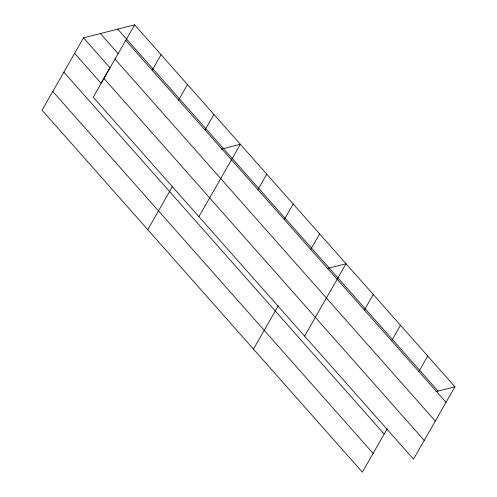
<?xml version="1.0" encoding="UTF-8"?>
<svg xmlns="http://www.w3.org/2000/svg" width="497" height="497" viewBox="0 0 497 497"><rect width="100%" height="100%" fill="white"/><g stroke="black" fill="none" stroke-linecap="round" stroke-linejoin="round"><path stroke-width="0.75" d="M134.644 24.85L93.206 97.207L413.504 459.16L454.941 386.803L134.644 24.85L83.496 37.84L42.059 110.197L362.356 472.15L387.238 428.712M152.181 70.232L161.065 54.713M178.603 100.09L187.493 84.571M147.758 229.639L172.633 186.201M205.031 129.953L213.915 114.434M198.906 216.649L240.343 144.298L221.289 149.137M257.881 189.674L266.765 174.155M284.303 219.537L293.193 204.018M253.458 349.087L278.332 305.649M310.724 249.395L319.614 233.876M304.599 336.096L346.036 263.739L326.989 268.579M364.376 310.022L373.266 294.504M391.605 340.793L400.489 325.274M418.828 371.557L427.712 356.038M435.888 391.642L454.941 386.803M117.764 29.137L438.062 391.089M125.753 40.369L446.051 402.322M100.375 33.554L118.162 53.651M115.012 59.124L435.31 421.077M83.496 37.84L109.924 67.704L101.034 83.223L74.612 53.359M103.948 78.451L424.245 440.404M63.871 72.115L384.169 434.067M52.8 91.442L373.098 453.394"/></g></svg>
